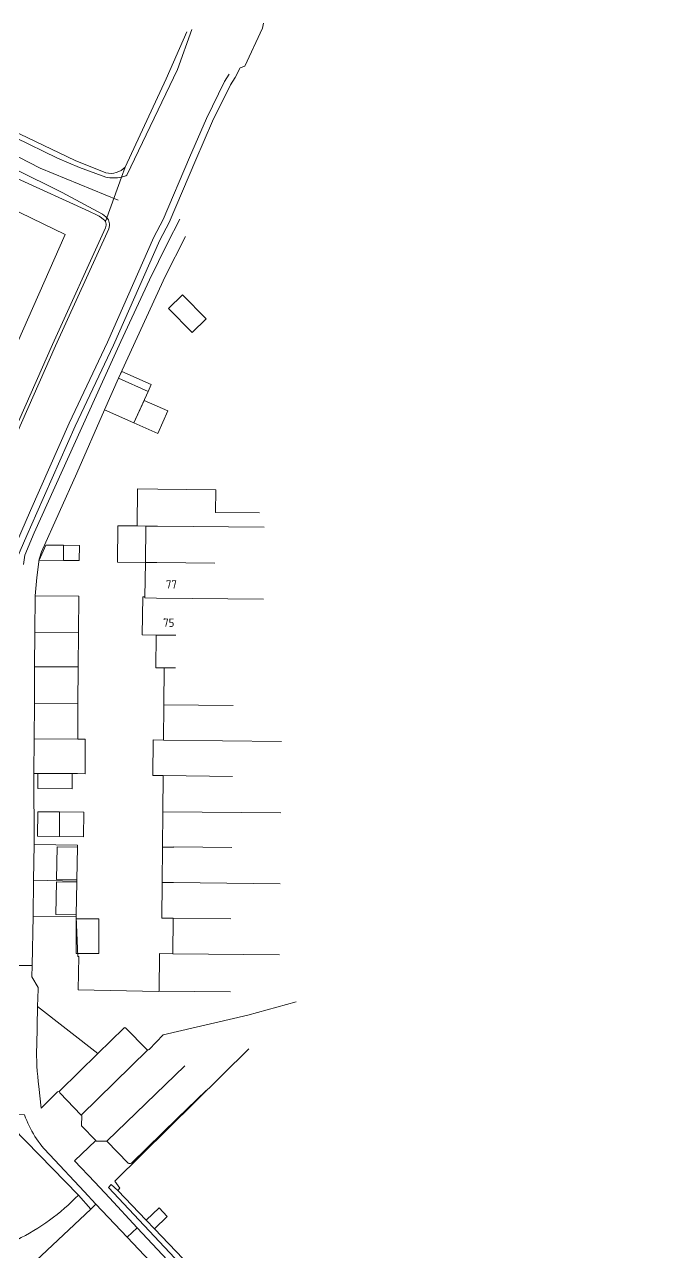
# Model space of a CAD drawing. Header units: metres. Extents: x 152715 to 153336, y 472170 to 473297.
# Drawn here: x 153231.1 to 153328.8, y 472910.4 to 473096.8 of the extents above; entities that cross this region are included whole.
import ezdxf
from ezdxf.enums import TextEntityAlignment as Align
from ezdxf.lldxf.tags import DXFTag

# ---------------------------------------------------------------- set-up
doc = ezdxf.new("R2010")
doc.units = ezdxf.units.M
for name, color, linetype, lineweight in [('B-WE-KG-GRENS_KADASTRAAL-G', 150, 'KG-KADASTRAAL-SO', 18), ('B-WE-OG-BEBOUWING-T50', 7, 'Continuous', 50), ('B-WE-OG-TOPOGRAFIE-G', 8, 'Continuous', 0)]:
    doc.layers.add(name, color=color, linetype=linetype, lineweight=lineweight)
doc.styles.add('NLCS-ISO-M250-T50', font='', dxfattribs={"height": 1.25})
doc.styles.get("Standard").update_dxf_attribs({"font": 'arial.ttf'})
doc.styles.get('NLCS-ISO-M250-T50').set_extended_font_data('NLCS-ISO')
tags = doc.linetypes.add('KG-KADASTRAAL-SO', pattern='A,5.5,-2,["K",Standard,S=1.8,R=0,X=0,Y=-0.9],-2,5.5,-2,[5,NLCS.SHX,S=0.75,R=0,X=0,Y=0],-2', length=19).pattern_tags.tags
tags[6] = DXFTag(74, 10)

msp = doc.modelspace()

# ---------------------------------------------------------------- linework, layer by layer
at = {"layer": 'B-WE-KG-GRENS_KADASTRAAL-G'}
for points in [[(152992.362, 473198.726), (153040.171, 473172.195), (153068.697, 473156.895), (153105.051, 473138.577), (153146.048, 473118.419), (153178.568, 473102.656), (153215.871, 473084.043), (153233.479, 473074.954), (153245.305, 473070.092)], [(153207.012, 472984.392), (153208.99, 472988.51), (153213.46, 472997.49), (153214.59, 473000), (153221.78, 473015.94), (153223.31, 473019.6), (153229.12, 473032.88), (153235.81, 473048.02), (153243.9, 473065.74)]]:
    msp.add_lwpolyline(points, dxfattribs=at)
at = {"layer": 'B-WE-OG-TOPOGRAFIE-G'}
for points in [[(153243.448, 473074.259), (153238.792, 473076.113), (153213.522, 473088.237), (153182.356, 473104.168), (153147.326, 473121.274), (153117.984, 473136.578), (153095.032, 473147.871), (153073.046, 473158.58), (153047.356, 473173.105), (153019.271, 473187.676), (152949.428, 473226.095), (152939.242, 473232.577)], [(153243.576, 473067.444), (153243.44, 473067.58), (153242.924, 473067.962), (153236.845, 473071.262), (153222.309, 473078.471), (153209.06, 473085.081), (153198.076, 473090.63), (153188.217, 473095.474), (153170.27, 473104.499), (153156.953, 473111.183), (153149.43, 473114.885), (153136.329, 473121.111), (153125.445, 473126.297), (153114.997, 473131.488), (153095.51, 473141.11)], [(153166.229, 473100), (153178.02, 473094.23), (153199.31, 473083.55), (153220.24, 473073.15), (153237.296, 473064.922), (153229.28, 473046.8), (153220.99, 473028.28), (153213.86, 473012.15), (153212.68, 473009.57), (153208.451, 473000)], [(153203.294, 472957.056), (153219.005, 472991.4), (153222.731, 472999.588), (153228.064, 473011.404), (153231.477, 473019.201), (153232.957, 473022.63), (153238.789, 473035.824), (153244.62, 473048.125), (153251.62, 473064.062), (153253.043, 473066.717), (153257.079, 473076.206), (153259.618, 473082.091), (153262.343, 473087.63), (153263.045, 473088.736), (153263.826, 473090.206), (153264.53, 473090.47), (153267.21, 473096.192), (153267.35, 473096.948)], [(153246.39, 473075.141), (153252.608, 473088.532), (153255.713, 473095.675)], [(153246.463, 473073.794), (153246.648, 473073.898), (153254.341, 473089.943), (153256.513, 473095.994)], [(153200.771, 473094.149), (153201.245, 473093.982), (153201.624, 473093.766), (153202.059, 473093.416), (153202.792, 473092.983), (153203.714, 473092.695), (153205.343, 473091.639), (153209.011, 473089.638), (153215.04, 473086.781), (153222.348, 473083.392), (153229.683, 473079.612), (153236.116, 473076.464), (153239.459, 473075.056), (153243.461, 473073.595)], [(153221.82, 473000), (153227.15, 473011.81), (153230.56, 473019.6), (153232.04, 473023.03), (153237.88, 473036.24), (153243.71, 473048.54), (153250.72, 473064.5), (153252.14, 473067.15), (153256.16, 473076.6), (153258.71, 473082.51), (153261.47, 473088.12), (153262.18, 473089.24)], [(153245.83, 473073.61), (153246.39, 473075.141)], [(153240.885, 473068.457), (153229.972, 473073.41)], [(153243.576, 473067.444), (153245.83, 473073.61)], [(153242.133, 473067.84), (153240.885, 473068.457)], [(153242.449, 473067.69), (153242.133, 473067.84)], [(153242.793, 473067.428), (153242.449, 473067.69)], [(153243.116, 473067.197), (153242.793, 473067.428)], [(153243.265, 473067.048), (153243.116, 473067.197)], [(153243.265, 473067.048), (153243.374, 473066.891)], [(153243.374, 473066.891), (153243.576, 473067.444)], [(153243.374, 473066.891), (153243.437, 473066.679)], [(153243.421, 473065.894), (153243.498, 473066.29)], [(153243.492, 473066.451), (153243.437, 473066.679)], [(153243.498, 473066.29), (153243.492, 473066.451)], [(153243.576, 473067.444), (153243.65, 473067.37), (153243.83, 473067.11), (153243.99, 473066.52), (153244, 473066.25), (153243.9, 473065.74)], [(153252.78, 473063.58), (153254.67, 473067.24)], [(153214.592, 473000), (153221.78, 473015.94), (153223.31, 473019.6), (153229.12, 473032.88), (153235.81, 473048.02), (153243.9, 473065.74)], [(153235.354, 473048.225), (153243.421, 473065.894)], [(153252.44, 473058.52), (153255.51, 473064.6)], [(153250.05, 473058.01), (153252.78, 473063.58)], [(153245.381, 473043.068), (153252.44, 473058.52)], [(153245.72, 473048.67), (153250.05, 473058.01)], [(153228.662, 473033.081), (153235.354, 473048.225)], [(153242.93, 473042.54), (153245.72, 473048.67)], [(153245.381, 473043.068), (153245.853, 473044.127), (153250.316, 473042.136), (153249.844, 473041.078)], [(153232.58, 473019.6), (153242.93, 473042.54)], [(153245.381, 473043.068), (153243.255, 473038.3)], [(153245.381, 473043.068), (153249.844, 473041.078)], [(153247.717, 473036.31), (153249.844, 473041.078)], [(153239.07, 473028.66), (153243.255, 473038.3)], [(153247.717, 473036.31), (153243.255, 473038.3)], [(153233.67, 473016.71), (153239.07, 473028.66)], [(153248.179, 473020.663), (153248.237, 473026.283)], [(153266.772, 473022.65), (153260.093, 473022.719), (153260.128, 473026.161), (153251.318, 473026.251), (153248.237, 473026.283)], [(153248.179, 473020.663), (153245.284, 473020.692), (153245.228, 473015.172), (153249.454, 473015.129)], [(153248.179, 473020.663), (153249.51, 473020.649)], [(153249.454, 473015.129), (153249.51, 473020.649)], [(153249.51, 473020.649), (153251.26, 473020.631)], [(153267.469, 473020.468), (153251.26, 473020.631)], [(153231.17, 473016.21), (153232.58, 473019.6)], [(153237.028, 473017.726), (153234.342, 473017.752), (153233.322, 473015.452), (153237.006, 473015.417)], [(153230.94, 473014.83), (153231.17, 473016.21)], [(153233.31, 473015.64), (153233.67, 473016.71)], [(153237.028, 473017.726), (153237.006, 473015.417)], [(153237.028, 473017.726), (153239.442, 473017.703), (153239.42, 473015.394), (153237.006, 473015.417)], [(153232.97, 473012.84), (153233.31, 473015.64)], [(153249.348, 473009.887), (153249.454, 473015.129)], [(153249.454, 473015.129), (153251.204, 473015.112)], [(153251.204, 473015.112), (153260.003, 473014.993)], [(153232.97, 473012.84), (153232.717, 473010.061)], [(153232.685, 473004.492), (153232.717, 473010.061)], [(153239.315, 473004.454), (153239.347, 473010.023), (153232.717, 473010.061)], [(153249.348, 473009.887), (153249.068, 473009.893), (153248.952, 473004.125), (153251.088, 473004.102)], [(153249.345, 473009.734), (153249.348, 473009.887)], [(153251.147, 473009.692), (153249.345, 473009.734)], [(153251.147, 473009.692), (153267.356, 473009.524)], [(153232.641, 472999.301), (153232.685, 473004.492)], [(153239.315, 473004.454), (153232.685, 473004.492)], [(153239.241, 472999.262), (153239.315, 473004.454)], [(153252.293, 472999.12), (153251.038, 472999.133), (153251.088, 473004.102)], [(153251.088, 473004.102), (153254.089, 473004.072)], [(153232.608, 472993.704), (153232.641, 472999.301)], [(153239.241, 472999.262), (153232.641, 472999.301)], [(153239.208, 472993.665), (153239.241, 472999.262)], [(153252.238, 472993.53), (153252.293, 472999.12)], [(153254.038, 472999.102), (153252.293, 472999.12)], [(153232.608, 472993.704), (153232.577, 472988.335)], [(153239.208, 472993.665), (153232.608, 472993.704)], [(153239.208, 472993.665), (153239.177, 472988.296)], [(153252.186, 472988.158), (153252.238, 472993.53)], [(153252.238, 472993.53), (153262.749, 472993.42)], [(153232.546, 472983.104), (153232.577, 472988.335)], [(153239.177, 472988.296), (153240.336, 472988.29), (153240.31, 472983.059), (153239.146, 472983.065), (153238.341, 472983.07), (153233.154, 472983.1), (153232.546, 472983.104)], [(153232.577, 472988.335), (153239.177, 472988.296)], [(153232.577, 472988.335), (153239.177, 472988.296)], [(153252.133, 472982.764), (153250.596, 472982.782), (153250.652, 472988.174), (153252.186, 472988.158)], [(153270.113, 472987.971), (153252.186, 472988.158)], [(153232.546, 472983.104), (153232.59, 472972.33)], [(153238.341, 472983.07), (153238.327, 472980.767), (153233.141, 472980.798), (153233.154, 472983.1)], [(153233.154, 472983.1), (153238.341, 472983.07)], [(153252.08, 472977.295), (153252.133, 472982.764)], [(153252.133, 472982.764), (153262.648, 472982.656)], [(153236.402, 472973.537), (153233.076, 472973.568), (153233.111, 472977.293)], [(153236.437, 472977.262), (153233.111, 472977.293)], [(153236.437, 472977.262), (153236.402, 472973.537)], [(153236.437, 472977.262), (153240.087, 472977.227), (153240.051, 472973.502), (153236.402, 472973.537)], [(153252.027, 472971.921), (153252.08, 472977.295)], [(153270.001, 472977.107), (153252.08, 472977.295)], [(153232.59, 472972.33), (153232.494, 472966.886)], [(153239.133, 472971.885), (153239.139, 472972.215), (153232.59, 472972.33)], [(153239.133, 472971.885), (153236.054, 472971.939), (153235.967, 472966.99), (153239.046, 472966.936)], [(153239.133, 472971.885), (153239.046, 472966.936)], [(153251.974, 472966.545), (153252.027, 472971.921)], [(153252.027, 472971.921), (153253.756, 472971.904)], [(153253.756, 472971.964), (153253.756, 472971.904)], [(153253.756, 472971.964), (153262.536, 472971.874)], [(153232.494, 472966.886), (153232.399, 472961.442)], [(153239.043, 472966.771), (153232.494, 472966.886)], [(153239.041, 472966.606), (153235.961, 472966.66), (153235.874, 472961.711), (153238.954, 472961.657)], [(153239.041, 472966.606), (153238.954, 472961.657)], [(153239.041, 472966.606), (153239.043, 472966.771)], [(153239.046, 472966.936), (153239.043, 472966.771)], [(153253.645, 472961.113), (153251.921, 472961.131), (153251.974, 472966.545)], [(153251.974, 472966.545), (153253.701, 472966.528)], [(153253.701, 472966.528), (153269.889, 472966.36)], [(153232.399, 472961.442), (153232.267, 472953.924)], [(153238.948, 472961.327), (153232.399, 472961.442)], [(153238.954, 472961.657), (153238.948, 472961.327)], [(153238.948, 472961.327), (153239.222, 472955.312), (153239.345, 472955.317)], [(153253.59, 472955.722), (153253.645, 472961.113)], [(153262.424, 472961.023), (153253.645, 472961.113)], [(153251.518, 472950.075), (153251.45, 472949.99), (153239.24, 472950.24), (153239.345, 472955.317)], [(153251.518, 472950.075), (153251.577, 472955.774)], [(153251.577, 472955.774), (153253.59, 472955.722)], [(153269.778, 472955.553), (153253.59, 472955.722)], [(153230.151, 472953.961), (153232.267, 472953.924)], [(153232.267, 472953.924), (153232.237, 472952.237)], [(153233.176, 472950.598), (153232.237, 472952.237)], [(153233.105, 472947.736), (153233.17, 472950.348)], [(153233.17, 472950.348), (153233.176, 472950.598)], [(153262.339, 472949.964), (153251.518, 472950.075)], [(153232.958, 472941.774), (153233.105, 472947.736)], [(153242.238, 472940.59), (153233.105, 472947.736)], [(153272.33, 472948.44), (153264.963, 472946.424), (153252.169, 472943.406), (153250.038, 472941.217)], [(153242.238, 472940.59), (153246.187, 472944.46)], [(153246.457, 472944.454), (153249.614, 472941.242)], [(153236.448, 472934.916), (153242.238, 472940.59)], [(153249.808, 472941.126), (153239.723, 472931.247)], [(153265.149, 472941.28), (153244.791, 472921.206), (153245.586, 472920.131)], [(153243.584, 472927.301), (153255.44, 472938.719)], [(153233.637, 472932.319), (153233.283, 472935.573)], [(153236.11, 472934.776), (153233.637, 472932.319)], [(153236.448, 472934.916), (153236.11, 472934.776)], [(153236.436, 472934.904), (153236.448, 472934.916)], [(153236.454, 472934.629), (153239.723, 472931.247)], [(153247.322, 472923.936), (153254.332, 472930.802), (153258.661, 472934.964)], [(153231.12, 472931.272), (153227.324, 472931.333)], [(153227.324, 472931.333), (153239.281, 472919.074)], [(153239.723, 472931.247), (153239.806, 472931.169)], [(153239.806, 472931.169), (153239.731, 472929.613)], [(153239.731, 472929.613), (153241.934, 472927.372)], [(153241.934, 472927.372), (153238.692, 472924.313)], [(153241.934, 472927.372), (153241.997, 472927.304), (153243.584, 472927.301)], [(153243.584, 472927.301), (153246.843, 472923.953)], [(153240.166, 472919.63), (153234.976, 472925.2)], [(153238.692, 472924.313), (153241.769, 472921.058)], [(153241.769, 472921.058), (153243.992, 472918.677)], [(153239.281, 472919.074), (153241.166, 472916.967)], [(153240.166, 472919.63), (153241.938, 472917.749)], [(153245.243, 472919.818), (153244.247, 472920.687), (153243.864, 472920.278), (153269.346, 472893.084), (153279.43, 472883.252), (153285.728, 472878.902), (153290.442, 472877.88), (153297.551, 472875.719), (153302.826, 472874.786), (153317.627, 472873.013), (153326.031, 472872.342)], [(153245.586, 472920.131), (153245.243, 472919.818)], [(153245.243, 472919.818), (153249.56, 472915.291)], [(153191.213, 472917.947), (153187.467, 472910.813), (153218.656, 472895.88), (153241.166, 472916.967)], [(153241.166, 472916.967), (153241.303, 472917.096), (153241.938, 472917.749)], [(153241.938, 472917.749), (153246.677, 472912.718)], [(153243.992, 472918.677), (153248.215, 472914.154)], [(153250.809, 472913.98), (153252.769, 472915.848), (153251.519, 472917.159), (153249.56, 472915.291)], [(153249.56, 472915.291), (153250.809, 472913.98)], [(153246.677, 472912.718), (153248.215, 472914.154)], [(153248.215, 472914.154), (153259.61, 472901.95)], [(153250.809, 472913.98), (153259.51, 472904.854), (153269.697, 472893.723), (153279.778, 472883.746), (153283.244, 472881.331), (153286.027, 472879.493), (153290.595, 472878.653), (153297.736, 472876.395), (153302.914, 472875.377), (153317.637, 472873.507), (153328.79, 472873.073)], [(153246.677, 472912.718), (153263.049, 472895.339)]]:
    msp.add_lwpolyline(points, dxfattribs=at)
for points in [[(153243.448, 473074.259, 0.269320754), (153246.39, 473075.141)], [(153245.83, 473073.61, 0.030404728), (153246.463, 473073.794)], [(153243.461, 473073.595, 0.109316842), (153245.83, 473073.61)], [(153246.457, 472944.454, 0.488817996), (153246.187, 472944.46)], [(153232.958, 472941.774, 0.03822452), (153233.283, 472935.573)], [(153249.614, 472941.242, 0.226101893), (153249.808, 472941.126)], [(153249.808, 472941.126, 0.247005896), (153250.038, 472941.217)], [(153236.427, 472934.887, 0.283090507), (153236.454, 472934.629)], [(153236.436, 472934.904, 0.070302909), (153236.427, 472934.887)], [(153231.12, 472931.272, 0.115008876), (153234.976, 472925.2)], [(153246.843, 472923.953, 0.290192868), (153247.322, 472923.936)], [(153229.972, 472912.315, 0.083894144), (153239.281, 472919.074)]]:
    msp.add_lwpolyline(points, format="xyb", dxfattribs=at)
for points in [[(153258.662, 473052.095), (153255.087, 473055.724), (153252.976, 473053.646), (153256.551, 473050.017), (153258.662, 473052.095)], [(153247.717, 473036.31), (153251.314, 473034.706), (153252.837, 473038.121), (153249.241, 473039.725), (153247.717, 473036.31)], [(153242.379, 472955.773), (153242.379, 472961.015), (153238.94, 472961.015), (153238.94, 472955.773), (153242.379, 472955.773)]]:
    msp.add_lwpolyline(points, close=True, dxfattribs=at)

# ---------------------------------------------------------------- texts
at = {"layer": 'B-WE-OG-BEBOUWING-T50', "color": 9, "linetype": 'Continuous', "style": 'NLCS-ISO-M250-T50'}
for s, p in [('77', (153253.387, 473011.788)), ('75', (153252.99, 473005.98))]:
    msp.add_text(s, height=1.25, rotation=358.9, dxfattribs=at).set_placement(p, align=Align.MIDDLE_CENTER)

doc.saveas('drawing.dxf')
